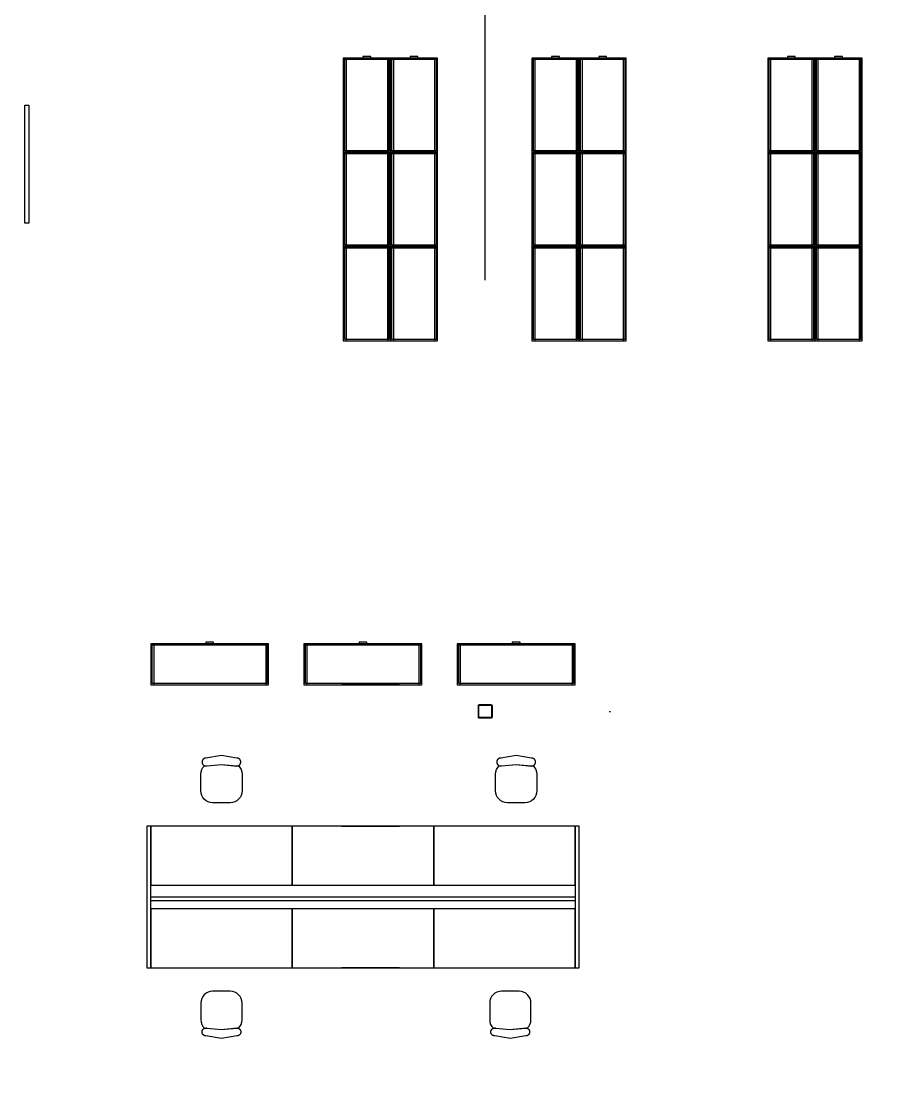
# Model space of a CAD drawing. Header units: millimetres. Extents: x 626570 to 643256, y 6233 to 11343.
# Drawn here: x 627722 to 628161, y 10221 to 10761 of the extents above; entities that cross this region are included whole.
import ezdxf

# ---------------------------------------------------------------- set-up
doc = ezdxf.new("R2010")
doc.units = ezdxf.units.MM
doc.header["$LTSCALE"] = 4000
doc.header["$MEASUREMENT"] = 0
doc.linetypes.add('DASHDOT', pattern=[1, 0.5, -0.25, 0, -0.25])
for name, color, linetype in [('2012-201_DOOR', 4, 'CONTINUOUS'), ('2012-201_FURNITURE', 4, 'CONTINUOUS'), ('MASTERFOUNDATION_1', 4, 'DASHDOT'), ('MASTERFOUNDATION_25', 7, 'CONTINUOUS'), ('MOVABLE_FURNISH48', 4, 'CONTINUOUS')]:
    doc.layers.add(name, color=color, linetype=linetype)

msp = doc.modelspace()

# ---------------------------------------------------------------- linework, layer by layer
at = {"layer": '2012-201_DOOR', "linetype": 'Continuous', "flags": 128}
msp.add_lwpolyline([(627724, 10656.97), (627724, 10717.37), (627726.01, 10717.37), (627726.01, 10656.97), (627724, 10656.97)], close=True, dxfattribs=at)
at = {"layer": '2012-201_FURNITURE', "linetype": 'Continuous'}
for p, q in [((627848.06, 10440.57), (627789.18, 10440.57)), ((627789.93, 10440.57), (627789.93, 10420.18)), ((627847.31, 10440.57), (627847.31, 10420.18)), ((627926.58, 10440.57), (627867.69, 10440.57)), ((627868.45, 10440.57), (627868.45, 10420.18)), ((627925.82, 10440.57), (627925.82, 10420.18)), ((628005.09, 10440.57), (627946.21, 10440.57)), ((627946.96, 10440.57), (627946.96, 10420.18)), ((628004.34, 10440.57), (628004.34, 10420.18))]:
    msp.add_line(p, q, dxfattribs=at)
at = {"layer": '2012-201_FURNITURE', "linetype": 'Continuous', "flags": 128}
for points in [[(627848.82, 10441.32), (627788.42, 10441.32), (627788.42, 10420.18), (627848.82, 10420.18), (627848.82, 10441.32)], [(627848.06, 10441.32), (627848.06, 10420.94), (627789.18, 10420.94), (627789.18, 10441.32), (627848.06, 10441.32)], [(627820.63, 10441.32), (627820.63, 10442.08), (627816.61, 10442.08), (627816.61, 10441.32), (627820.63, 10441.32)], [(627927.33, 10441.32), (627866.94, 10441.32), (627866.94, 10420.18), (627927.33, 10420.18), (627927.33, 10441.32)], [(627926.58, 10441.32), (627926.58, 10420.94), (627867.69, 10420.94), (627867.69, 10441.32), (627926.58, 10441.32)], [(627899.15, 10441.32), (627899.15, 10442.08), (627895.12, 10442.08), (627895.12, 10441.32), (627899.15, 10441.32)], [(628005.85, 10441.32), (627945.45, 10441.32), (627945.45, 10420.18), (628005.85, 10420.18), (628005.85, 10441.32)], [(628005.09, 10441.32), (628005.09, 10420.94), (627946.21, 10420.94), (627946.21, 10441.32), (628005.09, 10441.32)], [(627977.66, 10441.32), (627977.66, 10442.08), (627973.64, 10442.08), (627973.64, 10441.32), (627977.66, 10441.32)], [(627886.4, 10420.18), (627915.93, 10420.18), (627886.4, 10420.18)], [(627824.63, 10383.94), (627824.61, 10383.95), (627824.61, 10383.94), (627816.72, 10382.69), (627816.72, 10382.69), (627816.65, 10382.69), (627816.58, 10382.69), (627816.5, 10382.68), (627816.43, 10382.67), (627816.36, 10382.66), (627816.29, 10382.65), (627816.22, 10382.63), (627816.15, 10382.61), (627816.08, 10382.59), (627816.01, 10382.56), (627815.94, 10382.54), (627815.94, 10382.54), (627815.88, 10382.51), (627815.81, 10382.48), (627815.75, 10382.44), (627815.69, 10382.41), (627815.62, 10382.37), (627815.56, 10382.33), (627815.5, 10382.28), (627815.45, 10382.24), (627815.39, 10382.19), (627815.34, 10382.14), (627815.29, 10382.09), (627815.24, 10382.04), (627815.19, 10381.99), (627815.14, 10381.93), (627815.1, 10381.87), (627815.05, 10381.81), (627815.01, 10381.75), (627814.98, 10381.69), (627814.94, 10381.63), (627814.91, 10381.56), (627814.87, 10381.5), (627814.85, 10381.43), (627814.85, 10381.43), (627814.82, 10381.36), (627814.8, 10381.29), (627814.77, 10381.22), (627814.75, 10381.15), (627814.74, 10381.08), (627814.72, 10381.01), (627814.71, 10380.94), (627814.7, 10380.87), (627814.7, 10380.79), (627814.69, 10380.72), (627814.69, 10380.65), (627814.69, 10380.58), (627814.7, 10380.5), (627814.7, 10380.43), (627814.71, 10380.36), (627814.72, 10380.29), (627814.74, 10380.21), (627814.75, 10380.14), (627814.77, 10380.07), (627814.8, 10380), (627814.82, 10379.93), (627814.85, 10379.87), (627814.85, 10379.87), (627814.87, 10379.8), (627814.91, 10379.73), (627814.94, 10379.67), (627814.98, 10379.61), (627815.01, 10379.54), (627815.05, 10379.48), (627815.1, 10379.42), (627815.14, 10379.37), (627815.19, 10379.31), (627815.24, 10379.26), (627815.29, 10379.2), (627815.34, 10379.15), (627815.39, 10379.1), (627815.45, 10379.06), (627815.5, 10379.01), (627815.56, 10378.97), (627815.62, 10378.93), (627815.69, 10378.89), (627815.75, 10378.86), (627815.81, 10378.82), (627815.88, 10378.79), (627815.94, 10378.76), (627815.94, 10378.76), (627816.05, 10378.73), (627816.15, 10378.71), (627816.26, 10378.68), (627816.36, 10378.67), (627816.47, 10378.65), (627816.58, 10378.64), (627816.68, 10378.63), (627816.79, 10378.63), (627816.9, 10378.63), (627817, 10378.64), (627817.11, 10378.64), (627824.63, 10379.38), (627832.54, 10378.61), (627832.54, 10378.61), (627832.61, 10378.61), (627832.68, 10378.61), (627832.76, 10378.62), (627832.83, 10378.63), (627832.9, 10378.64), (627832.97, 10378.65), (627833.04, 10378.67), (627833.11, 10378.69), (627833.18, 10378.71), (627833.25, 10378.73), (627833.32, 10378.76), (627833.32, 10378.76), (627833.38, 10378.79), (627833.45, 10378.82), (627833.51, 10378.86), (627833.58, 10378.89), (627833.64, 10378.93), (627833.7, 10378.97), (627833.76, 10379.01), (627833.81, 10379.06), (627833.87, 10379.1), (627833.92, 10379.15), (627833.98, 10379.2), (627834.03, 10379.26), (627834.07, 10379.31), (627834.12, 10379.37), (627834.17, 10379.42), (627834.21, 10379.48), (627834.25, 10379.54), (627834.29, 10379.61), (627834.32, 10379.67), (627834.36, 10379.73), (627834.39, 10379.8), (627834.42, 10379.87), (627834.42, 10379.87), (627834.44, 10379.93), (627834.47, 10380), (627834.49, 10380.07), (627834.51, 10380.14), (627834.52, 10380.21), (627834.54, 10380.29), (627834.55, 10380.36), (627834.56, 10380.43), (627834.56, 10380.5), (627834.57, 10380.58), (627834.57, 10380.65), (627834.57, 10380.72), (627834.56, 10380.79), (627834.56, 10380.87), (627834.55, 10380.94), (627834.54, 10381.01), (627834.52, 10381.08), (627834.51, 10381.15), (627834.49, 10381.22), (627834.47, 10381.29), (627834.44, 10381.36), (627834.42, 10381.43), (627834.42, 10381.43), (627834.39, 10381.5), (627834.36, 10381.56), (627834.32, 10381.63), (627834.29, 10381.69), (627834.25, 10381.75), (627834.21, 10381.81), (627834.17, 10381.87), (627834.12, 10381.93), (627834.07, 10381.99), (627834.03, 10382.04), (627833.98, 10382.09), (627833.92, 10382.14), (627833.87, 10382.19), (627833.81, 10382.24), (627833.76, 10382.28), (627833.7, 10382.33), (627833.64, 10382.37), (627833.58, 10382.41), (627833.51, 10382.44), (627833.45, 10382.48), (627833.38, 10382.51), (627833.32, 10382.54), (627833.32, 10382.54), (627833.25, 10382.56), (627833.18, 10382.59), (627833.11, 10382.61), (627833.04, 10382.63), (627832.97, 10382.65), (627832.9, 10382.66), (627832.83, 10382.67), (627832.76, 10382.68), (627832.68, 10382.69), (627832.61, 10382.69), (627832.54, 10382.69), (627832.54, 10382.69), (627824.65, 10383.94), (627824.65, 10383.95), (627824.63, 10383.94)], [(627975.62, 10383.94), (627975.6, 10383.95), (627975.6, 10383.94), (627967.71, 10382.69), (627967.71, 10382.69), (627967.64, 10382.69), (627967.57, 10382.69), (627967.49, 10382.68), (627967.42, 10382.67), (627967.35, 10382.66), (627967.28, 10382.65), (627967.21, 10382.63), (627967.14, 10382.61), (627967.07, 10382.59), (627967, 10382.56), (627966.93, 10382.54), (627966.93, 10382.54), (627966.87, 10382.51), (627966.8, 10382.48), (627966.74, 10382.44), (627966.67, 10382.41), (627966.61, 10382.37), (627966.55, 10382.33), (627966.49, 10382.28), (627966.44, 10382.24), (627966.38, 10382.19), (627966.33, 10382.14), (627966.27, 10382.09), (627966.22, 10382.04), (627966.18, 10381.99), (627966.13, 10381.93), (627966.08, 10381.87), (627966.04, 10381.81), (627966, 10381.75), (627965.96, 10381.69), (627965.93, 10381.63), (627965.89, 10381.56), (627965.86, 10381.5), (627965.83, 10381.43), (627965.83, 10381.43), (627965.81, 10381.36), (627965.78, 10381.29), (627965.76, 10381.22), (627965.74, 10381.15), (627965.73, 10381.08), (627965.71, 10381.01), (627965.7, 10380.94), (627965.69, 10380.87), (627965.69, 10380.79), (627965.68, 10380.72), (627965.68, 10380.65), (627965.68, 10380.58), (627965.69, 10380.5), (627965.69, 10380.43), (627965.7, 10380.36), (627965.71, 10380.29), (627965.73, 10380.21), (627965.74, 10380.14), (627965.76, 10380.07), (627965.78, 10380), (627965.81, 10379.93), (627965.83, 10379.87), (627965.83, 10379.87), (627965.86, 10379.8), (627965.89, 10379.73), (627965.93, 10379.67), (627965.96, 10379.61), (627966, 10379.54), (627966.04, 10379.48), (627966.08, 10379.42), (627966.13, 10379.37), (627966.18, 10379.31), (627966.22, 10379.26), (627966.27, 10379.2), (627966.33, 10379.15), (627966.38, 10379.1), (627966.44, 10379.06), (627966.49, 10379.01), (627966.55, 10378.97), (627966.61, 10378.93), (627966.67, 10378.89), (627966.74, 10378.86), (627966.8, 10378.82), (627966.87, 10378.79), (627966.93, 10378.76), (627966.93, 10378.76), (627967.04, 10378.73), (627967.14, 10378.71), (627967.25, 10378.68), (627967.35, 10378.67), (627967.46, 10378.65), (627967.56, 10378.64), (627967.67, 10378.63), (627967.78, 10378.63), (627967.89, 10378.63), (627967.99, 10378.64), (627968.1, 10378.64), (627975.62, 10379.38), (627983.53, 10378.61), (627983.53, 10378.61), (627983.6, 10378.61), (627983.67, 10378.61), (627983.75, 10378.62), (627983.82, 10378.63), (627983.89, 10378.64), (627983.96, 10378.65), (627984.03, 10378.67), (627984.1, 10378.69), (627984.17, 10378.71), (627984.24, 10378.73), (627984.31, 10378.76), (627984.31, 10378.76), (627984.37, 10378.79), (627984.44, 10378.82), (627984.5, 10378.86), (627984.57, 10378.89), (627984.63, 10378.93), (627984.69, 10378.97), (627984.75, 10379.01), (627984.8, 10379.06), (627984.86, 10379.1), (627984.91, 10379.15), (627984.96, 10379.2), (627984.96, 10379.2), (627985.01, 10379.26), (627985.06, 10379.31), (627985.11, 10379.37), (627985.15, 10379.42), (627985.2, 10379.48), (627985.24, 10379.54), (627985.27, 10379.61), (627985.31, 10379.67), (627985.34, 10379.73), (627985.38, 10379.8), (627985.4, 10379.87), (627985.4, 10379.87), (627985.43, 10379.93), (627985.46, 10380), (627985.48, 10380.07), (627985.5, 10380.14), (627985.51, 10380.21), (627985.53, 10380.29), (627985.54, 10380.36), (627985.55, 10380.43), (627985.55, 10380.5), (627985.56, 10380.58), (627985.56, 10380.65), (627985.56, 10380.72), (627985.55, 10380.79), (627985.55, 10380.87), (627985.54, 10380.94), (627985.53, 10381.01), (627985.51, 10381.08), (627985.5, 10381.15), (627985.48, 10381.22), (627985.46, 10381.29), (627985.43, 10381.36), (627985.4, 10381.43), (627985.4, 10381.43), (627985.38, 10381.5), (627985.34, 10381.56), (627985.31, 10381.63), (627985.27, 10381.69), (627985.24, 10381.75), (627985.2, 10381.81), (627985.15, 10381.87), (627985.11, 10381.93), (627985.06, 10381.99), (627985.01, 10382.04), (627984.96, 10382.09), (627984.96, 10382.09), (627984.91, 10382.14), (627984.86, 10382.19), (627984.8, 10382.24), (627984.75, 10382.28), (627984.69, 10382.33), (627984.63, 10382.37), (627984.57, 10382.41), (627984.5, 10382.44), (627984.44, 10382.48), (627984.37, 10382.51), (627984.31, 10382.54), (627984.31, 10382.54), (627984.24, 10382.56), (627984.17, 10382.59), (627984.1, 10382.61), (627984.03, 10382.63), (627983.96, 10382.65), (627983.89, 10382.66), (627983.82, 10382.67), (627983.75, 10382.68), (627983.67, 10382.69), (627983.6, 10382.69), (627983.53, 10382.69), (627983.53, 10382.69), (627975.64, 10383.94), (627975.64, 10383.95), (627975.62, 10383.94)], [(627788.42, 10275.23), (627788.42, 10347.71), (627786.41, 10347.71), (627786.41, 10275.23), (627788.42, 10275.23)], [(627788.42, 10317.51), (627860.9, 10317.51), (627860.9, 10347.71), (627788.42, 10347.71), (627788.42, 10317.51)], [(627860.9, 10317.51), (627933.37, 10317.51), (627933.37, 10347.71), (627860.9, 10347.71), (627860.9, 10317.51)], [(627886.4, 10347.71), (627915.93, 10347.71), (627886.4, 10347.71)], [(627933.37, 10317.51), (628005.85, 10317.51), (628005.85, 10347.71), (627933.37, 10347.71), (627933.37, 10317.51)], [(628005.85, 10347.71), (628005.85, 10275.23), (628007.86, 10275.23), (628007.86, 10347.71), (628005.85, 10347.71)], [(627788.42, 10311.47), (628005.85, 10311.47), (628005.85, 10309.46), (627788.42, 10309.46), (627788.42, 10311.47)], [(627788.42, 10275.23), (627860.9, 10275.23), (627860.9, 10305.43), (627788.42, 10305.43), (627788.42, 10275.23)], [(627860.9, 10275.23), (627933.37, 10275.23), (627933.37, 10305.43), (627860.9, 10305.43), (627860.9, 10275.23)], [(627933.37, 10275.23), (628005.85, 10275.23), (628005.85, 10305.43), (627933.37, 10305.43), (627933.37, 10275.23)], [(627886.4, 10275.23), (627915.93, 10275.23), (627886.4, 10275.23)], [(627824.63, 10239), (627824.61, 10239), (627824.61, 10239), (627816.72, 10240.25), (627816.72, 10240.25), (627816.65, 10240.25), (627816.58, 10240.25), (627816.5, 10240.26), (627816.43, 10240.27), (627816.36, 10240.28), (627816.29, 10240.3), (627816.22, 10240.31), (627816.15, 10240.33), (627816.08, 10240.35), (627816.01, 10240.38), (627815.94, 10240.4), (627815.94, 10240.4), (627815.88, 10240.43), (627815.81, 10240.47), (627815.75, 10240.5), (627815.69, 10240.54), (627815.62, 10240.57), (627815.56, 10240.61), (627815.5, 10240.66), (627815.45, 10240.7), (627815.39, 10240.75), (627815.34, 10240.8), (627815.29, 10240.85), (627815.24, 10240.9), (627815.19, 10240.95), (627815.14, 10241.01), (627815.1, 10241.07), (627815.05, 10241.13), (627815.01, 10241.19), (627814.98, 10241.25), (627814.94, 10241.31), (627814.91, 10241.38), (627814.87, 10241.44), (627814.85, 10241.51), (627814.85, 10241.51), (627814.82, 10241.58), (627814.8, 10241.65), (627814.77, 10241.72), (627814.75, 10241.79), (627814.74, 10241.86), (627814.72, 10241.93), (627814.71, 10242), (627814.7, 10242.07), (627814.7, 10242.15), (627814.69, 10242.22), (627814.69, 10242.29), (627814.69, 10242.37), (627814.7, 10242.44), (627814.7, 10242.51), (627814.71, 10242.58), (627814.72, 10242.66), (627814.74, 10242.73), (627814.75, 10242.8), (627814.77, 10242.87), (627814.8, 10242.94), (627814.82, 10243.01), (627814.85, 10243.07), (627814.85, 10243.07), (627814.87, 10243.14), (627814.91, 10243.21), (627814.94, 10243.27), (627814.98, 10243.34), (627815.01, 10243.4), (627815.05, 10243.46), (627815.1, 10243.52), (627815.14, 10243.57), (627815.19, 10243.63), (627815.24, 10243.68), (627815.29, 10243.74), (627815.34, 10243.79), (627815.39, 10243.84), (627815.45, 10243.88), (627815.5, 10243.93), (627815.56, 10243.97), (627815.62, 10244.01), (627815.69, 10244.05), (627815.75, 10244.09), (627815.81, 10244.12), (627815.88, 10244.15), (627815.94, 10244.18), (627816.05, 10244.21), (627816.15, 10244.24), (627816.26, 10244.26), (627816.36, 10244.28), (627816.47, 10244.29), (627816.58, 10244.3), (627816.68, 10244.31), (627816.79, 10244.31), (627816.9, 10244.31), (627817, 10244.31), (627817.11, 10244.3), (627824.63, 10243.56), (627832.54, 10244.34), (627832.54, 10244.34), (627832.61, 10244.33), (627832.68, 10244.33), (627832.76, 10244.32), (627832.83, 10244.32), (627832.9, 10244.3), (627832.97, 10244.29), (627833.04, 10244.27), (627833.11, 10244.25), (627833.18, 10244.23), (627833.25, 10244.21), (627833.32, 10244.18), (627833.32, 10244.18), (627833.38, 10244.15), (627833.45, 10244.12), (627833.51, 10244.09), (627833.58, 10244.05), (627833.64, 10244.01), (627833.7, 10243.97), (627833.76, 10243.93), (627833.81, 10243.88), (627833.87, 10243.84), (627833.92, 10243.79), (627833.98, 10243.74), (627834.03, 10243.68), (627834.07, 10243.63), (627834.12, 10243.57), (627834.17, 10243.52), (627834.21, 10243.46), (627834.25, 10243.4), (627834.29, 10243.34), (627834.32, 10243.27), (627834.36, 10243.21), (627834.39, 10243.14), (627834.42, 10243.07), (627834.42, 10243.07), (627834.44, 10243.01), (627834.47, 10242.94), (627834.49, 10242.87), (627834.51, 10242.8), (627834.52, 10242.73), (627834.54, 10242.66), (627834.55, 10242.58), (627834.56, 10242.51), (627834.56, 10242.44), (627834.57, 10242.37), (627834.57, 10242.29), (627834.57, 10242.22), (627834.56, 10242.15), (627834.56, 10242.07), (627834.55, 10242), (627834.54, 10241.93), (627834.52, 10241.86), (627834.51, 10241.79), (627834.49, 10241.72), (627834.47, 10241.65), (627834.44, 10241.58), (627834.42, 10241.51), (627834.42, 10241.51), (627834.39, 10241.44), (627834.36, 10241.38), (627834.32, 10241.31), (627834.29, 10241.25), (627834.25, 10241.19), (627834.21, 10241.13), (627834.17, 10241.07), (627834.12, 10241.01), (627834.07, 10240.95), (627834.03, 10240.9), (627833.98, 10240.85), (627833.92, 10240.8), (627833.87, 10240.75), (627833.81, 10240.7), (627833.76, 10240.66), (627833.7, 10240.61), (627833.64, 10240.57), (627833.58, 10240.54), (627833.51, 10240.5), (627833.45, 10240.47), (627833.38, 10240.43), (627833.32, 10240.4), (627833.32, 10240.4), (627833.25, 10240.38), (627833.18, 10240.35), (627833.11, 10240.33), (627833.04, 10240.31), (627832.97, 10240.3), (627832.9, 10240.28), (627832.83, 10240.27), (627832.76, 10240.26), (627832.68, 10240.25), (627832.61, 10240.25), (627832.54, 10240.25), (627832.54, 10240.25), (627824.65, 10239), (627824.65, 10239), (627824.63, 10239)], [(627972.6, 10239), (627972.58, 10239), (627972.58, 10239), (627964.69, 10240.25), (627964.69, 10240.25), (627964.62, 10240.25), (627964.55, 10240.25), (627964.47, 10240.26), (627964.4, 10240.27), (627964.33, 10240.28), (627964.26, 10240.3), (627964.19, 10240.31), (627964.12, 10240.33), (627964.05, 10240.35), (627963.98, 10240.38), (627963.91, 10240.4), (627963.91, 10240.4), (627963.85, 10240.43), (627963.78, 10240.47), (627963.72, 10240.5), (627963.65, 10240.54), (627963.59, 10240.57), (627963.53, 10240.61), (627963.47, 10240.66), (627963.42, 10240.7), (627963.36, 10240.75), (627963.31, 10240.8), (627963.26, 10240.85), (627963.2, 10240.9), (627963.16, 10240.95), (627963.11, 10241.01), (627963.07, 10241.07), (627963.02, 10241.13), (627962.98, 10241.19), (627962.94, 10241.25), (627962.91, 10241.31), (627962.88, 10241.38), (627962.84, 10241.44), (627962.82, 10241.51), (627962.82, 10241.51), (627962.79, 10241.58), (627962.76, 10241.65), (627962.74, 10241.72), (627962.72, 10241.79), (627962.71, 10241.86), (627962.69, 10241.93), (627962.68, 10242), (627962.67, 10242.07), (627962.67, 10242.15), (627962.66, 10242.22), (627962.66, 10242.29), (627962.66, 10242.37), (627962.67, 10242.44), (627962.67, 10242.51), (627962.68, 10242.58), (627962.69, 10242.66), (627962.71, 10242.73), (627962.72, 10242.8), (627962.74, 10242.87), (627962.76, 10242.94), (627962.79, 10243.01), (627962.82, 10243.07), (627962.82, 10243.07), (627962.84, 10243.14), (627962.88, 10243.21), (627962.91, 10243.27), (627962.94, 10243.34), (627962.98, 10243.4), (627963.02, 10243.46), (627963.07, 10243.52), (627963.11, 10243.57), (627963.16, 10243.63), (627963.2, 10243.68), (627963.26, 10243.74), (627963.31, 10243.79), (627963.36, 10243.84), (627963.42, 10243.88), (627963.47, 10243.93), (627963.53, 10243.97), (627963.59, 10244.01), (627963.65, 10244.05), (627963.72, 10244.09), (627963.78, 10244.12), (627963.85, 10244.15), (627963.91, 10244.18), (627964.02, 10244.21), (627964.12, 10244.24), (627964.23, 10244.26), (627964.33, 10244.28), (627964.44, 10244.29), (627964.54, 10244.3), (627964.65, 10244.31), (627964.76, 10244.31), (627964.87, 10244.31), (627964.97, 10244.31), (627965.08, 10244.3), (627972.6, 10243.56), (627980.51, 10244.34), (627980.51, 10244.34), (627980.58, 10244.33), (627980.65, 10244.33), (627980.73, 10244.32), (627980.8, 10244.32), (627980.87, 10244.3), (627980.94, 10244.29), (627981.01, 10244.27), (627981.08, 10244.25), (627981.15, 10244.23), (627981.22, 10244.21), (627981.29, 10244.18), (627981.29, 10244.18), (627981.35, 10244.15), (627981.42, 10244.12), (627981.48, 10244.09), (627981.54, 10244.05), (627981.61, 10244.01), (627981.67, 10243.97), (627981.73, 10243.93), (627981.78, 10243.88), (627981.84, 10243.84), (627981.89, 10243.79), (627981.94, 10243.74), (627981.99, 10243.68), (627982.04, 10243.63), (627982.09, 10243.57), (627982.13, 10243.52), (627982.18, 10243.46), (627982.22, 10243.4), (627982.26, 10243.34), (627982.29, 10243.27), (627982.32, 10243.21), (627982.36, 10243.14), (627982.38, 10243.07), (627982.38, 10243.07), (627982.41, 10243.01), (627982.44, 10242.94), (627982.46, 10242.87), (627982.48, 10242.8), (627982.49, 10242.73), (627982.51, 10242.66), (627982.52, 10242.58), (627982.53, 10242.51), (627982.53, 10242.44), (627982.54, 10242.37), (627982.54, 10242.29), (627982.54, 10242.22), (627982.53, 10242.15), (627982.53, 10242.07), (627982.52, 10242), (627982.51, 10241.93), (627982.49, 10241.86), (627982.48, 10241.79), (627982.46, 10241.72), (627982.44, 10241.65), (627982.41, 10241.58), (627982.38, 10241.51), (627982.38, 10241.51), (627982.36, 10241.44), (627982.32, 10241.38), (627982.29, 10241.31), (627982.26, 10241.25), (627982.22, 10241.19), (627982.18, 10241.13), (627982.13, 10241.07), (627982.09, 10241.01), (627982.04, 10240.95), (627981.99, 10240.9), (627981.94, 10240.85), (627981.89, 10240.8), (627981.84, 10240.75), (627981.78, 10240.7), (627981.73, 10240.66), (627981.67, 10240.61), (627981.61, 10240.57), (627981.54, 10240.54), (627981.48, 10240.5), (627981.42, 10240.47), (627981.35, 10240.43), (627981.29, 10240.4), (627981.29, 10240.4), (627981.22, 10240.38), (627981.15, 10240.35), (627981.08, 10240.33), (627981.01, 10240.31), (627980.94, 10240.3), (627980.87, 10240.28), (627980.8, 10240.27), (627980.73, 10240.26), (627980.65, 10240.25), (627980.58, 10240.25), (627980.51, 10240.25), (627980.51, 10240.25), (627972.62, 10239), (627972.62, 10239), (627972.6, 10239)]]:
    msp.add_lwpolyline(points, close=True, dxfattribs=at)
for points in [[(627816, 10378.77, 0.091777), (627817.11, 10378.68), (627817.11, 10378.68), (627824.63, 10379.41), (627832.54, 10378.64), (627832.54, 10378.64, 0.097566), (627833.31, 10378.79), (627833.31, 10378.79, -0.208264), (627835.23, 10374.36), (627835.23, 10365.84), (627835.23, 10365.84, -0.414214), (627829.19, 10359.79), (627829.19, 10359.79), (627820.13, 10359.79), (627820.13, 10359.79, -0.414214), (627814.09, 10365.84), (627814.09, 10365.84), (627814.09, 10374.36), (627814.09, 10374.36, -0.207181), (627816, 10378.77)], [(627966.99, 10378.77, 0.091777), (627968.1, 10378.68), (627968.1, 10378.68), (627975.62, 10379.41), (627983.53, 10378.64), (627983.53, 10378.64, 0.097566), (627984.29, 10378.79), (627984.29, 10378.79, -0.208264), (627986.22, 10374.36), (627986.22, 10365.84), (627986.22, 10365.84, -0.414214), (627980.18, 10359.79), (627980.18, 10359.79), (627971.12, 10359.79), (627971.12, 10359.79, -0.414214), (627965.08, 10365.84), (627965.08, 10365.84), (627965.08, 10374.36), (627965.08, 10374.36, -0.207181), (627966.99, 10378.77)], [(627816, 10244.17, -0.091777), (627817.11, 10244.27), (627817.11, 10244.26), (627824.63, 10243.53), (627832.54, 10244.3), (627832.54, 10244.3, -0.097566), (627833.31, 10244.15), (627833.31, 10244.15, 0.208264), (627835.23, 10248.58), (627835.23, 10257.11), (627835.23, 10257.11, 0.414214), (627829.19, 10263.15), (627829.19, 10263.15), (627820.13, 10263.15), (627820.13, 10263.15, 0.414214), (627814.09, 10257.11), (627814.09, 10257.11), (627814.09, 10248.58), (627814.09, 10248.58, 0.207181), (627816, 10244.17)], [(627963.97, 10244.17, -0.091777), (627965.08, 10244.27), (627965.08, 10244.26), (627972.6, 10243.53), (627980.51, 10244.3), (627980.51, 10244.3, -0.097566), (627981.27, 10244.15), (627981.27, 10244.15, 0.208264), (627983.2, 10248.58), (627983.2, 10257.11), (627983.2, 10257.11, 0.414214), (627977.16, 10263.15), (627977.16, 10263.15), (627968.1, 10263.15), (627968.1, 10263.15, 0.414214), (627962.06, 10257.11), (627962.06, 10257.11), (627962.06, 10248.58), (627962.06, 10248.58, 0.207181), (627963.97, 10244.17)]]:
    msp.add_lwpolyline(points, format="xyb", close=True, dxfattribs=at)
at = {"layer": 'MASTERFOUNDATION_1', "linetype": 'DASHDOT'}
for p, q in [((627959.77, 6627.53), (627959.77, 11123.23)), ((643023.86, 10406.61), (626796.64, 10406.61))]:
    msp.add_line(p, q, dxfattribs=at)
at = {"layer": 'MASTERFOUNDATION_25', "linetype": 'Continuous', "flags": 128}
for points in [[(627956.89, 10410.11), (627962.65, 10410.11), (627962.67, 10410.11), (627962.69, 10410.11), (627962.71, 10410.1), (627962.73, 10410.1), (627962.75, 10410.1), (627962.78, 10410.09), (627962.8, 10410.09), (627962.82, 10410.08), (627962.84, 10410.08), (627962.86, 10410.07), (627962.88, 10410.06), (627962.9, 10410.05), (627962.92, 10410.05), (627962.94, 10410.04), (627962.96, 10410.03), (627962.98, 10410.01), (627962.99, 10410), (627963.01, 10409.99), (627963.03, 10409.98), (627963.05, 10409.96), (627963.06, 10409.95), (627963.08, 10409.93), (627963.09, 10409.92), (627963.11, 10409.9), (627963.12, 10409.89), (627963.14, 10409.87), (627963.15, 10409.85), (627963.16, 10409.83), (627963.17, 10409.82), (627963.18, 10409.8), (627963.2, 10409.78), (627963.21, 10409.76), (627963.21, 10409.74), (627963.22, 10409.72), (627963.23, 10409.7), (627963.24, 10409.68), (627963.24, 10409.66), (627963.25, 10409.64), (627963.25, 10409.62), (627963.26, 10409.59), (627963.26, 10409.57), (627963.26, 10409.55), (627963.27, 10409.53), (627963.27, 10409.51), (627963.27, 10409.49), (627963.27, 10403.73), (627963.27, 10403.71), (627963.27, 10403.69), (627963.26, 10403.66), (627963.26, 10403.64), (627963.26, 10403.62), (627963.25, 10403.6), (627963.25, 10403.58), (627963.24, 10403.56), (627963.24, 10403.54), (627963.23, 10403.52), (627963.22, 10403.5), (627963.21, 10403.48), (627963.21, 10403.46), (627963.2, 10403.44), (627963.18, 10403.42), (627963.17, 10403.4), (627963.16, 10403.38), (627963.15, 10403.36), (627963.14, 10403.35), (627963.12, 10403.33), (627963.11, 10403.31), (627963.09, 10403.3), (627963.08, 10403.28), (627963.06, 10403.27), (627963.05, 10403.25), (627963.03, 10403.24), (627963.01, 10403.23), (627962.99, 10403.21), (627962.98, 10403.2), (627962.96, 10403.19), (627962.94, 10403.18), (627962.92, 10403.17), (627962.9, 10403.16), (627962.88, 10403.15), (627962.86, 10403.15), (627962.84, 10403.14), (627962.82, 10403.13), (627962.8, 10403.13), (627962.78, 10403.12), (627962.75, 10403.12), (627962.73, 10403.11), (627962.71, 10403.11), (627962.69, 10403.11), (627962.67, 10403.11), (627962.65, 10403.11), (627956.89, 10403.11), (627956.87, 10403.11), (627956.85, 10403.11), (627956.82, 10403.11), (627956.8, 10403.11), (627956.78, 10403.12), (627956.76, 10403.12), (627956.74, 10403.13), (627956.72, 10403.13), (627956.7, 10403.14), (627956.68, 10403.15), (627956.66, 10403.15), (627956.64, 10403.16), (627956.62, 10403.17), (627956.6, 10403.18), (627956.58, 10403.19), (627956.56, 10403.2), (627956.54, 10403.21), (627956.52, 10403.23), (627956.51, 10403.24), (627956.49, 10403.25), (627956.47, 10403.27), (627956.46, 10403.28), (627956.44, 10403.3), (627956.43, 10403.31), (627956.41, 10403.33), (627956.4, 10403.35), (627956.39, 10403.36), (627956.37, 10403.38), (627956.36, 10403.4), (627956.35, 10403.42), (627956.34, 10403.44), (627956.33, 10403.46), (627956.32, 10403.48), (627956.31, 10403.5), (627956.31, 10403.52), (627956.3, 10403.54), (627956.29, 10403.56), (627956.29, 10403.58), (627956.28, 10403.6), (627956.28, 10403.62), (627956.27, 10403.64), (627956.27, 10403.66), (627956.27, 10403.69), (627956.27, 10403.71), (627956.27, 10403.73), (627956.27, 10409.49), (627956.27, 10409.51), (627956.27, 10409.53), (627956.27, 10409.55), (627956.27, 10409.57), (627956.28, 10409.59), (627956.28, 10409.62), (627956.29, 10409.64), (627956.29, 10409.66), (627956.3, 10409.68), (627956.31, 10409.7), (627956.31, 10409.72), (627956.32, 10409.74), (627956.33, 10409.76), (627956.34, 10409.78), (627956.35, 10409.8), (627956.36, 10409.82), (627956.37, 10409.83), (627956.39, 10409.85), (627956.4, 10409.87), (627956.41, 10409.89), (627956.43, 10409.9), (627956.44, 10409.92), (627956.46, 10409.93), (627956.47, 10409.95), (627956.49, 10409.96), (627956.51, 10409.98), (627956.52, 10409.99), (627956.54, 10410), (627956.56, 10410.01), (627956.58, 10410.03), (627956.6, 10410.04), (627956.62, 10410.05), (627956.64, 10410.05), (627956.66, 10410.06), (627956.68, 10410.07), (627956.7, 10410.08), (627956.72, 10410.08), (627956.74, 10410.09), (627956.76, 10410.09), (627956.78, 10410.1), (627956.8, 10410.1), (627956.82, 10410.1), (627956.85, 10410.11), (627956.87, 10410.11), (627956.89, 10410.11)], [(627956.89, 10409.8), (627962.65, 10409.8), (627962.66, 10409.8), (627962.67, 10409.79), (627962.68, 10409.79), (627962.69, 10409.79), (627962.7, 10409.79), (627962.71, 10409.79), (627962.72, 10409.79), (627962.73, 10409.78), (627962.74, 10409.78), (627962.75, 10409.78), (627962.76, 10409.77), (627962.77, 10409.77), (627962.78, 10409.76), (627962.79, 10409.76), (627962.8, 10409.75), (627962.81, 10409.75), (627962.82, 10409.74), (627962.83, 10409.74), (627962.84, 10409.73), (627962.84, 10409.72), (627962.85, 10409.72), (627962.86, 10409.71), (627962.87, 10409.7), (627962.88, 10409.69), (627962.88, 10409.69), (627962.89, 10409.68), (627962.9, 10409.67), (627962.9, 10409.66), (627962.91, 10409.65), (627962.91, 10409.64), (627962.92, 10409.63), (627962.92, 10409.62), (627962.93, 10409.61), (627962.93, 10409.6), (627962.94, 10409.59), (627962.94, 10409.58), (627962.94, 10409.57), (627962.95, 10409.56), (627962.95, 10409.55), (627962.95, 10409.54), (627962.95, 10409.53), (627962.95, 10409.52), (627962.95, 10409.51), (627962.95, 10409.5), (627962.96, 10409.49), (627962.96, 10403.73), (627962.95, 10403.72), (627962.95, 10403.71), (627962.95, 10403.7), (627962.95, 10403.69), (627962.95, 10403.68), (627962.95, 10403.67), (627962.95, 10403.66), (627962.94, 10403.64), (627962.94, 10403.63), (627962.94, 10403.62), (627962.93, 10403.61), (627962.93, 10403.6), (627962.92, 10403.59), (627962.92, 10403.59), (627962.91, 10403.58), (627962.91, 10403.57), (627962.9, 10403.56), (627962.9, 10403.55), (627962.89, 10403.54), (627962.88, 10403.53), (627962.88, 10403.52), (627962.87, 10403.52), (627962.86, 10403.51), (627962.85, 10403.5), (627962.84, 10403.49), (627962.84, 10403.49), (627962.83, 10403.48), (627962.82, 10403.47), (627962.81, 10403.47), (627962.8, 10403.46), (627962.79, 10403.46), (627962.78, 10403.45), (627962.77, 10403.45), (627962.76, 10403.44), (627962.75, 10403.44), (627962.74, 10403.44), (627962.73, 10403.43), (627962.72, 10403.43), (627962.71, 10403.43), (627962.7, 10403.43), (627962.69, 10403.42), (627962.68, 10403.42), (627962.67, 10403.42), (627962.66, 10403.42), (627962.65, 10403.42), (627956.89, 10403.42), (627956.88, 10403.42), (627956.87, 10403.42), (627956.86, 10403.42), (627956.85, 10403.42), (627956.84, 10403.43), (627956.83, 10403.43), (627956.82, 10403.43), (627956.8, 10403.43), (627956.79, 10403.44), (627956.78, 10403.44), (627956.77, 10403.44), (627956.76, 10403.45), (627956.75, 10403.45), (627956.74, 10403.46), (627956.74, 10403.46), (627956.73, 10403.47), (627956.72, 10403.47), (627956.71, 10403.48), (627956.7, 10403.49), (627956.69, 10403.49), (627956.68, 10403.5), (627956.68, 10403.51), (627956.67, 10403.52), (627956.66, 10403.52), (627956.65, 10403.53), (627956.65, 10403.54), (627956.64, 10403.55), (627956.63, 10403.56), (627956.63, 10403.57), (627956.62, 10403.58), (627956.62, 10403.59), (627956.61, 10403.59), (627956.61, 10403.6), (627956.6, 10403.61), (627956.6, 10403.62), (627956.6, 10403.63), (627956.59, 10403.64), (627956.59, 10403.66), (627956.59, 10403.67), (627956.59, 10403.68), (627956.58, 10403.69), (627956.58, 10403.7), (627956.58, 10403.71), (627956.58, 10403.72), (627956.58, 10403.73), (627956.58, 10409.49), (627956.58, 10409.5), (627956.58, 10409.51), (627956.58, 10409.52), (627956.58, 10409.53), (627956.59, 10409.54), (627956.59, 10409.55), (627956.59, 10409.56), (627956.59, 10409.57), (627956.6, 10409.58), (627956.6, 10409.59), (627956.6, 10409.6), (627956.61, 10409.61), (627956.61, 10409.62), (627956.62, 10409.63), (627956.62, 10409.64), (627956.63, 10409.65), (627956.63, 10409.66), (627956.64, 10409.67), (627956.65, 10409.68), (627956.65, 10409.69), (627956.66, 10409.69), (627956.67, 10409.7), (627956.68, 10409.71), (627956.68, 10409.72), (627956.69, 10409.72), (627956.7, 10409.73), (627956.71, 10409.74), (627956.72, 10409.74), (627956.73, 10409.75), (627956.74, 10409.75), (627956.74, 10409.76), (627956.75, 10409.76), (627956.76, 10409.77), (627956.77, 10409.77), (627956.78, 10409.78), (627956.79, 10409.78), (627956.8, 10409.78), (627956.82, 10409.79), (627956.83, 10409.79), (627956.84, 10409.79), (627956.85, 10409.79), (627956.86, 10409.79), (627956.87, 10409.79), (627956.88, 10409.8), (627956.89, 10409.8)]]:
    msp.add_lwpolyline(points, close=True, dxfattribs=at)
at = {"layer": 'MOVABLE_FURNISH48', "linetype": 'Continuous'}
for p, q in [((627910.47, 10740.77), (627887.82, 10740.77)), ((627888.58, 10740.77), (627888.58, 10693.21)), ((627909.72, 10740.77), (627909.72, 10693.21)), ((627934.63, 10740.77), (627911.98, 10740.77)), ((627912.74, 10740.77), (627912.74, 10693.21)), ((627933.88, 10740.77), (627933.88, 10693.21)), ((628007.11, 10740.77), (627984.46, 10740.77)), ((627985.21, 10740.77), (627985.21, 10693.21)), ((628006.35, 10740.77), (628006.35, 10693.21)), ((628031.26, 10740.77), (628008.62, 10740.77)), ((628009.37, 10740.77), (628009.37, 10693.21)), ((628030.51, 10740.77), (628030.51, 10693.21)), ((628127.9, 10740.77), (628105.25, 10740.77)), ((628106, 10740.77), (628106, 10693.21)), ((628127.14, 10740.77), (628127.14, 10693.21)), ((628152.06, 10740.77), (628129.41, 10740.77)), ((628130.16, 10740.77), (628130.16, 10693.21)), ((628151.3, 10740.77), (628151.3, 10693.21)), ((627910.47, 10692.45), (627887.82, 10692.45)), ((627888.58, 10692.45), (627888.58, 10644.89)), ((627909.72, 10692.45), (627909.72, 10644.89)), ((627934.63, 10692.45), (627911.98, 10692.45)), ((627912.74, 10692.45), (627912.74, 10644.89)), ((627933.88, 10692.45), (627933.88, 10644.89)), ((628007.11, 10692.45), (627984.46, 10692.45)), ((627985.21, 10692.45), (627985.21, 10644.89)), ((628006.35, 10692.45), (628006.35, 10644.89)), ((628031.26, 10692.45), (628008.62, 10692.45)), ((628009.37, 10692.45), (628009.37, 10644.89)), ((628030.51, 10692.45), (628030.51, 10644.89)), ((628127.9, 10692.45), (628105.25, 10692.45)), ((628106, 10692.45), (628106, 10644.89)), ((628127.14, 10692.45), (628127.14, 10644.89)), ((628152.06, 10692.45), (628129.41, 10692.45)), ((628130.16, 10692.45), (628130.16, 10644.89)), ((628151.3, 10692.45), (628151.3, 10644.89)), ((627910.47, 10644.14), (627887.82, 10644.14)), ((627888.58, 10644.14), (627888.58, 10596.57)), ((627909.72, 10644.14), (627909.72, 10596.57)), ((627934.63, 10644.14), (627911.98, 10644.14)), ((627912.74, 10644.14), (627912.74, 10596.57)), ((627933.88, 10644.14), (627933.88, 10596.57)), ((628007.11, 10644.14), (627984.46, 10644.14)), ((627985.21, 10644.14), (627985.21, 10596.57)), ((628006.35, 10644.14), (628006.35, 10596.57)), ((628031.26, 10644.14), (628008.62, 10644.14)), ((628009.37, 10644.14), (628009.37, 10596.57)), ((628030.51, 10644.14), (628030.51, 10596.57)), ((628127.9, 10644.14), (628105.25, 10644.14)), ((628106, 10644.14), (628106, 10596.57)), ((628127.14, 10644.14), (628127.14, 10596.57)), ((628152.06, 10644.14), (628129.41, 10644.14)), ((628130.16, 10644.14), (628130.16, 10596.57)), ((628151.3, 10644.14), (628151.3, 10596.57))]:
    msp.add_line(p, q, dxfattribs=at)
at = {"layer": 'MOVABLE_FURNISH48', "linetype": 'Continuous', "flags": 128}
for points in [[(627901.16, 10741.52), (627901.16, 10742.28), (627897.14, 10742.28), (627897.14, 10741.52), (627901.16, 10741.52)], [(627925.32, 10741.52), (627925.32, 10742.28), (627921.29, 10742.28), (627921.29, 10741.52), (627925.32, 10741.52)], [(627997.8, 10741.52), (627997.8, 10742.28), (627993.77, 10742.28), (627993.77, 10741.52), (627997.8, 10741.52)], [(628021.95, 10741.52), (628021.95, 10742.28), (628017.93, 10742.28), (628017.93, 10741.52), (628021.95, 10741.52)], [(628118.59, 10741.52), (628118.59, 10742.28), (628114.56, 10742.28), (628114.56, 10741.52), (628118.59, 10741.52)], [(628142.74, 10741.52), (628142.74, 10742.28), (628138.72, 10742.28), (628138.72, 10741.52), (628142.74, 10741.52)], [(627911.23, 10741.52), (627887.07, 10741.52), (627887.07, 10693.21), (627911.23, 10693.21), (627911.23, 10741.52)], [(627910.47, 10741.52), (627910.47, 10693.96), (627887.82, 10693.96), (627887.82, 10741.52), (627910.47, 10741.52)], [(627935.39, 10741.52), (627911.23, 10741.52), (627911.23, 10693.21), (627935.39, 10693.21), (627935.39, 10741.52)], [(627934.63, 10741.52), (627934.63, 10693.96), (627911.98, 10693.96), (627911.98, 10741.52), (627934.63, 10741.52)], [(628007.86, 10741.52), (627983.7, 10741.52), (627983.7, 10693.21), (628007.86, 10693.21), (628007.86, 10741.52)], [(628007.11, 10741.52), (628007.11, 10693.96), (627984.46, 10693.96), (627984.46, 10741.52), (628007.11, 10741.52)], [(628032.02, 10741.52), (628007.86, 10741.52), (628007.86, 10693.21), (628032.02, 10693.21), (628032.02, 10741.52)], [(628031.26, 10741.52), (628031.26, 10693.96), (628008.62, 10693.96), (628008.62, 10741.52), (628031.26, 10741.52)], [(628128.65, 10741.52), (628104.49, 10741.52), (628104.49, 10693.21), (628128.65, 10693.21), (628128.65, 10741.52)], [(628127.9, 10741.52), (628127.9, 10693.96), (628105.25, 10693.96), (628105.25, 10741.52), (628127.9, 10741.52)], [(628152.81, 10741.52), (628128.65, 10741.52), (628128.65, 10693.21), (628152.81, 10693.21), (628152.81, 10741.52)], [(628152.06, 10741.52), (628152.06, 10693.96), (628129.41, 10693.96), (628129.41, 10741.52), (628152.06, 10741.52)], [(627724, 10656.97), (627724, 10717.37), (627726.01, 10717.37), (627726.01, 10656.97), (627724, 10656.97)], [(627901.16, 10693.21), (627901.16, 10693.96), (627897.14, 10693.96), (627897.14, 10693.21), (627901.16, 10693.21)], [(627925.32, 10693.21), (627925.32, 10693.96), (627921.29, 10693.96), (627921.29, 10693.21), (627925.32, 10693.21)], [(627997.8, 10693.21), (627997.8, 10693.96), (627993.77, 10693.96), (627993.77, 10693.21), (627997.8, 10693.21)], [(628021.95, 10693.21), (628021.95, 10693.96), (628017.93, 10693.96), (628017.93, 10693.21), (628021.95, 10693.21)], [(628118.59, 10693.21), (628118.59, 10693.96), (628114.56, 10693.96), (628114.56, 10693.21), (628118.59, 10693.21)], [(628142.74, 10693.21), (628142.74, 10693.96), (628138.72, 10693.96), (628138.72, 10693.21), (628142.74, 10693.21)], [(627911.23, 10693.21), (627887.07, 10693.21), (627887.07, 10644.89), (627911.23, 10644.89), (627911.23, 10693.21)], [(627910.47, 10693.21), (627910.47, 10645.65), (627887.82, 10645.65), (627887.82, 10693.21), (627910.47, 10693.21)], [(627935.39, 10693.21), (627911.23, 10693.21), (627911.23, 10644.89), (627935.39, 10644.89), (627935.39, 10693.21)], [(627934.63, 10693.21), (627934.63, 10645.65), (627911.98, 10645.65), (627911.98, 10693.21), (627934.63, 10693.21)], [(628007.86, 10693.21), (627983.7, 10693.21), (627983.7, 10644.89), (628007.86, 10644.89), (628007.86, 10693.21)], [(628007.11, 10693.21), (628007.11, 10645.65), (627984.46, 10645.65), (627984.46, 10693.21), (628007.11, 10693.21)], [(628032.02, 10693.21), (628007.86, 10693.21), (628007.86, 10644.89), (628032.02, 10644.89), (628032.02, 10693.21)], [(628031.26, 10693.21), (628031.26, 10645.65), (628008.62, 10645.65), (628008.62, 10693.21), (628031.26, 10693.21)], [(628128.65, 10693.21), (628104.49, 10693.21), (628104.49, 10644.89), (628128.65, 10644.89), (628128.65, 10693.21)], [(628127.9, 10693.21), (628127.9, 10645.65), (628105.25, 10645.65), (628105.25, 10693.21), (628127.9, 10693.21)], [(628152.81, 10693.21), (628128.65, 10693.21), (628128.65, 10644.89), (628152.81, 10644.89), (628152.81, 10693.21)], [(628152.06, 10693.21), (628152.06, 10645.65), (628129.41, 10645.65), (628129.41, 10693.21), (628152.06, 10693.21)], [(627911.23, 10644.89), (627887.07, 10644.89), (627887.07, 10596.57), (627911.23, 10596.57), (627911.23, 10644.89)], [(627910.47, 10644.89), (627910.47, 10597.33), (627887.82, 10597.33), (627887.82, 10644.89), (627910.47, 10644.89)], [(627901.16, 10644.89), (627901.16, 10645.65), (627897.14, 10645.65), (627897.14, 10644.89), (627901.16, 10644.89)], [(627935.39, 10644.89), (627911.23, 10644.89), (627911.23, 10596.57), (627935.39, 10596.57), (627935.39, 10644.89)], [(627934.63, 10644.89), (627934.63, 10597.33), (627911.98, 10597.33), (627911.98, 10644.89), (627934.63, 10644.89)], [(627925.32, 10644.89), (627925.32, 10645.65), (627921.29, 10645.65), (627921.29, 10644.89), (627925.32, 10644.89)], [(628007.86, 10644.89), (627983.7, 10644.89), (627983.7, 10596.57), (628007.86, 10596.57), (628007.86, 10644.89)], [(628007.11, 10644.89), (628007.11, 10597.33), (627984.46, 10597.33), (627984.46, 10644.89), (628007.11, 10644.89)], [(627997.8, 10644.89), (627997.8, 10645.65), (627993.77, 10645.65), (627993.77, 10644.89), (627997.8, 10644.89)], [(628032.02, 10644.89), (628007.86, 10644.89), (628007.86, 10596.57), (628032.02, 10596.57), (628032.02, 10644.89)], [(628031.26, 10644.89), (628031.26, 10597.33), (628008.62, 10597.33), (628008.62, 10644.89), (628031.26, 10644.89)], [(628021.95, 10644.89), (628021.95, 10645.65), (628017.93, 10645.65), (628017.93, 10644.89), (628021.95, 10644.89)], [(628128.65, 10644.89), (628104.49, 10644.89), (628104.49, 10596.57), (628128.65, 10596.57), (628128.65, 10644.89)], [(628127.9, 10644.89), (628127.9, 10597.33), (628105.25, 10597.33), (628105.25, 10644.89), (628127.9, 10644.89)], [(628118.59, 10644.89), (628118.59, 10645.65), (628114.56, 10645.65), (628114.56, 10644.89), (628118.59, 10644.89)], [(628152.81, 10644.89), (628128.65, 10644.89), (628128.65, 10596.57), (628152.81, 10596.57), (628152.81, 10644.89)], [(628152.06, 10644.89), (628152.06, 10597.33), (628129.41, 10597.33), (628129.41, 10644.89), (628152.06, 10644.89)], [(628142.74, 10644.89), (628142.74, 10645.65), (628138.72, 10645.65), (628138.72, 10644.89), (628142.74, 10644.89)]]:
    msp.add_lwpolyline(points, close=True, dxfattribs=at)

doc.saveas('drawing.dxf')
